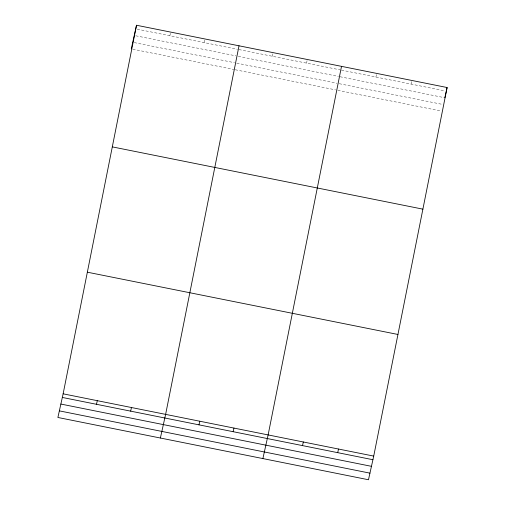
<?xml version="1.0" encoding="UTF-8"?>
<svg xmlns="http://www.w3.org/2000/svg" width="505" height="505" viewBox="0 0 505 505"><rect width="100%" height="100%" fill="white"/><g stroke="black" fill="none" stroke-linecap="round" stroke-linejoin="round"><path stroke-width="0.38" stroke-dasharray="2.52 1.89" d="M169.882 35.722L170.684 32.099M204.045 42.572L204.853 38.948M272.378 56.276L273.18 52.653M306.541 63.125L307.343 59.502M375.909 77.031L376.711 73.408M411.108 84.089L411.91 80.465M137.234 29.176L237.451 49.269M238.972 49.578L339.947 69.823M341.475 70.126L444.779 90.843M135.769 35.786L235.986 55.878M238.265 56.339L338.483 76.432M340.01 76.735L444.842 97.755M134.261 42.597L234.478 62.689M236.757 63.15L336.974 83.243M339.265 83.697L442.569 104.415M132.796 49.206L233.771 69.45M235.292 69.759L335.509 89.852M337.794 90.313L441.105 111.024"/><path stroke-width="0.76" d="M63.131 393.824L136.52 25.25L447.108 87.523L373.725 456.097L368.48 479.75L57.892 417.477L63.131 393.824L373.725 456.097M239.016 45.803L165.627 414.371L160.382 438.024M341.513 66.351L268.123 434.925L262.878 458.578M131.275 48.903L136.52 25.25M96.493 404.297L97.295 400.673M130.662 411.146L131.464 407.522M198.989 424.844L199.791 421.227M233.152 431.699L233.96 428.076M302.52 445.606L303.322 441.982M337.719 452.663L338.52 449.04M444.842 97.755L447.108 87.523M112.299 146.879L422.893 209.152M87.352 272.195L397.94 334.468M62.33 397.448L372.917 459.72M60.865 404.057L371.453 466.33M59.356 410.868L369.944 473.141"/></g></svg>
